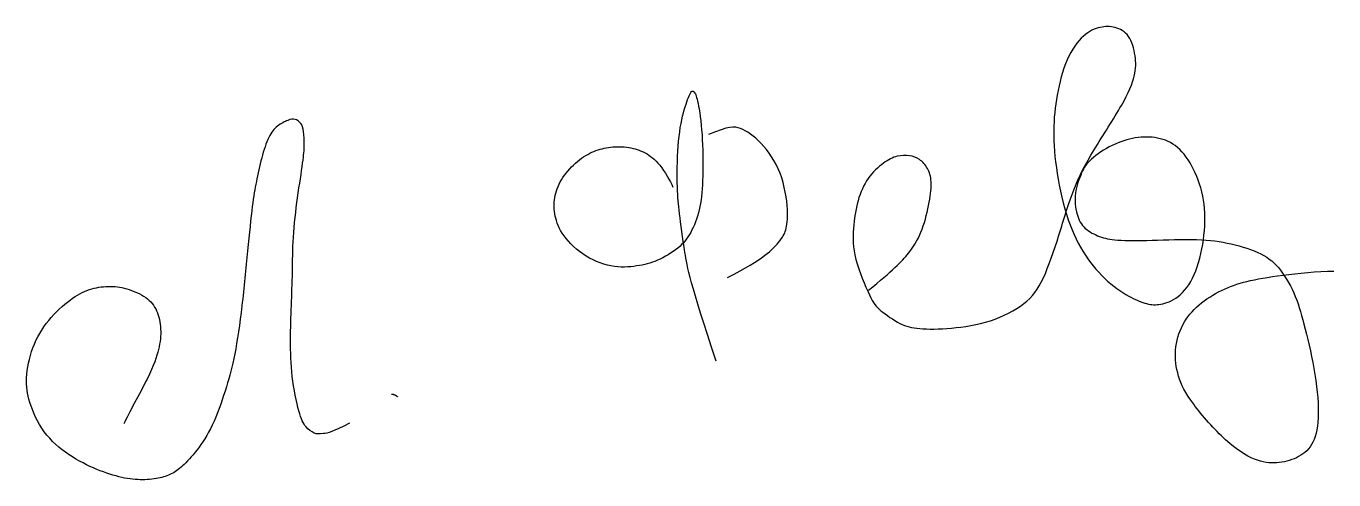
# Model space of a CAD drawing. Header units: inches. Extents: x 16.7 to 28, y 16 to 19.9.
import ezdxf

# ---------------------------------------------------------------- set-up
doc = ezdxf.new("R2010")
doc.units = ezdxf.units.IN
doc.header["$MEASUREMENT"] = 0
doc.layers.add('Sign', color=5, linetype='Continuous')

msp = doc.modelspace()

# ---------------------------------------------------------------- linework, layer by layer
at = {"layer": 'Sign'}
for points, degree in [([(23.975, 17.64), (24.183, 17.809), (24.343, 17.969), (24.446, 18.158), (24.508, 18.416), (24.525, 18.589), (24.492, 18.7), (24.418, 18.78), (24.334, 18.809), (24.223, 18.809), (24.109, 18.752), (23.962, 18.618), (23.876, 18.424), (23.839, 18.173), (23.839, 17.931), (23.998, 17.55), (24.061, 17.473), (24.255, 17.337), (24.394, 17.303), (24.682, 17.303), (25.038, 17.36), (25.348, 17.519), (25.49, 17.712), (25.626, 18.114), (25.749, 18.538), (25.906, 18.829), (26.198, 19.275), (26.292, 19.506), (26.292, 19.664), (26.24, 19.859), (26.109, 19.925), (25.984, 19.925), (25.837, 19.864), (25.682, 19.653), (25.601, 19.323), (25.569, 19.033), (25.597, 18.663), (25.697, 18.227), (25.845, 17.934), (26.041, 17.706), (26.267, 17.561), (26.403, 17.513), (26.514, 17.513), (26.679, 17.576), (26.822, 17.789), (26.892, 18.123), (26.892, 18.425), (26.798, 18.698), (26.657, 18.897), (26.483, 18.969), (26.286, 18.969), (26.086, 18.906), (25.882, 18.769), (25.822, 18.671), (25.753, 18.48), (25.773, 18.288), (25.84, 18.167), (25.978, 18.1), (26.104, 18.07), (26.411, 18.07), (26.841, 18.088), (27.114, 18.05), (27.395, 17.961), (27.546, 17.833), (27.683, 17.588), (27.751, 17.334), (27.854, 16.905), (27.884, 16.508), (27.826, 16.284), (27.686, 16.182), (27.512, 16.136), (27.327, 16.157), (27.081, 16.31), (26.755, 16.678), (26.647, 16.897), (26.619, 17.121), (26.684, 17.352), (26.827, 17.519), (27.032, 17.648), (27.238, 17.721), (27.532, 17.77), (27.859, 17.806), (28.005, 17.806)], 3), ([(22.654, 17.027), (22.43, 17.707), (22.38, 17.973), (22.333, 18.337), (22.317, 18.489), (22.317, 18.911), (22.37, 19.195), (22.434, 19.36), (22.451, 19.366), (22.469, 19.359), (22.502, 19.271), (22.542, 18.955), (22.542, 18.565), (22.517, 18.331), (22.438, 18.128), (22.338, 18.004), (22.142, 17.887), (21.977, 17.846), (21.749, 17.83), (21.488, 17.939), (21.298, 18.143), (21.25, 18.303), (21.25, 18.461), (21.317, 18.617), (21.453, 18.766), (21.597, 18.85), (21.737, 18.884), (21.901, 18.884), (22.044, 18.835), (22.163, 18.747), (22.259, 18.589), (22.28, 18.532)], 3), ([(19.478, 16.489), (19.336, 16.413), (19.24, 16.395), (19.176, 16.395), (19.098, 16.453), (19.043, 16.556), (18.974, 16.899), (18.966, 17.212), (18.976, 17.513), (18.987, 17.793), (18.987, 18.09), (19.028, 18.446), (19.081, 18.774), (19.09, 18.891), (19.082, 19.025), (19.064, 19.088), (19.007, 19.127), (18.953, 19.117), (18.852, 19.067), (18.777, 18.98), (18.717, 18.79), (18.67, 18.573), (18.638, 18.403), (18.598, 17.997), (18.55, 17.496), (18.486, 17.055), (18.42, 16.82), (18.31, 16.487), (18.177, 16.271), (18.04, 16.119), (17.95, 16.053), (17.848, 16.013), (17.69, 15.994), (17.515, 16.012), (17.296, 16.081), (17.047, 16.205), (16.818, 16.402), (16.696, 16.685), (16.67, 16.867), (16.722, 17.149), (16.864, 17.389), (17.067, 17.572), (17.224, 17.656), (17.394, 17.68), (17.543, 17.663), (17.731, 17.583), (17.817, 17.471), (17.853, 17.305), (17.834, 17.135), (17.763, 16.923), (17.566, 16.573), (17.524, 16.485)], 3), ([(22.754, 17.75), (23.07, 17.911), (23.224, 18.082), (23.258, 18.146), (23.288, 18.307), (23.229, 18.668), (23.048, 18.934), (22.855, 19.061), (22.767, 19.061), (22.589, 18.988)], 3), ([(19.843, 16.742), (19.87, 16.742), (19.896, 16.719)], 2)]:
    msp.add_open_spline(points, degree=degree, dxfattribs=at)

doc.saveas('drawing.dxf')
